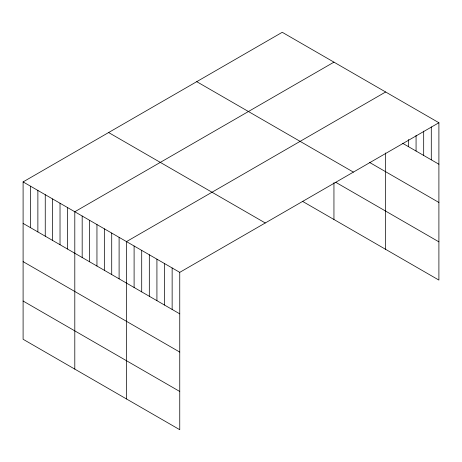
<?xml version="1.0" encoding="UTF-8"?>
<svg xmlns="http://www.w3.org/2000/svg" width="462" height="462" viewBox="0 0 462 462"><rect width="100%" height="100%" fill="white"/><g stroke="black" fill="none" stroke-linecap="round" stroke-linejoin="round"><path stroke-width="0.69" d="M438.9 122.736L179.753 272.355L179.753 429.706L23.1 339.264L23.1 181.912L282.247 32.294L438.9 122.736L438.9 280.088L302.558 201.368M333.945 62.145L74.798 211.758L74.798 369.109M385.637 91.99L126.49 241.609L126.49 398.954M402.61 143.278L438.9 164.229M369.635 162.474L438.9 202.466M196.731 81.67L353.384 172.112M335.787 182.323L438.9 241.851M108.616 132.542L265.269 222.984M23.1 181.912L179.753 272.355M23.1 223.406L179.753 313.848M23.1 261.636L179.753 352.079M23.1 301.028L179.753 391.47M431.289 126.929L431.289 159.84M423.683 131.121L423.683 155.446M416.071 135.314L416.071 151.051M408.466 139.507L408.466 146.662M385.637 152.945L385.637 249.336M333.945 182.646L333.945 219.49M172.141 267.966L172.141 309.453M164.536 263.571L164.536 305.064M156.924 259.176L156.924 300.67M149.318 254.787L149.318 296.275M141.707 250.392L141.707 291.886M134.101 245.998L134.101 287.491M119.104 237.341L119.104 278.834M111.717 233.079L111.717 274.572M104.337 228.817L104.337 270.305M96.951 224.549L96.951 266.043M89.564 220.287L89.564 261.781M82.178 216.025L82.178 257.513M67.412 207.496L67.412 248.989M60.025 203.234L60.025 244.727M52.639 198.972L52.639 240.459M45.253 194.704L45.253 236.198M37.872 190.442L37.872 231.936M30.486 186.18L30.486 227.668"/></g></svg>
